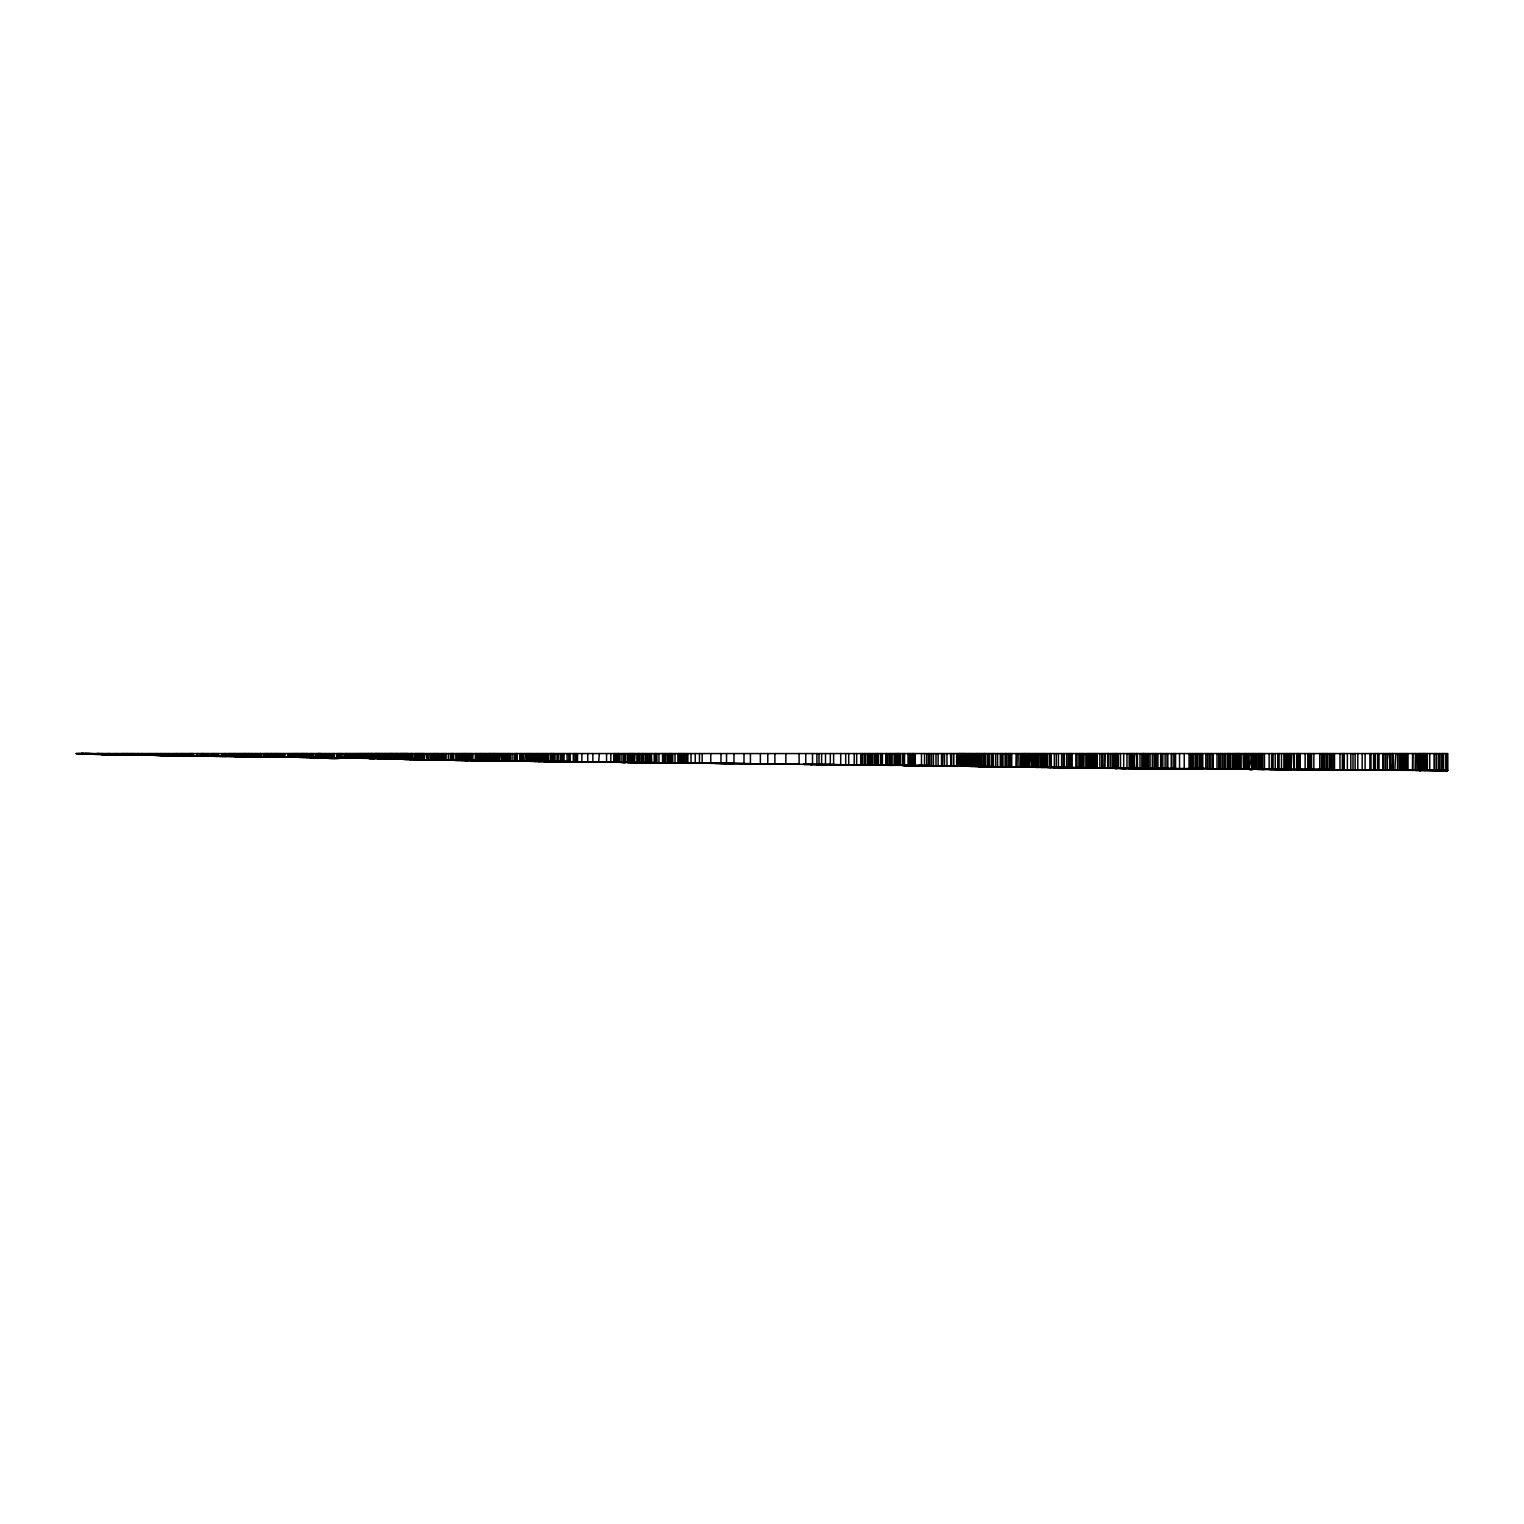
<?xml version="1.0" encoding="UTF-8"?>
<svg xmlns="http://www.w3.org/2000/svg" width="1524" height="1524" viewBox="0 0 1524 1524"><rect width="100%" height="100%" fill="white"/><g stroke="black" fill="none" stroke-linecap="round" stroke-linejoin="round"><path stroke-width="1.5" d="M405.727 753.561L405.727 759.371L471.507 760.457L471.507 753.561M403.308 753.561L403.308 759.219L400.66 759.104L420.262 759.733L415.785 759.6L415.785 753.561M953.3 753.561L953.3 765.962L924.363 765.639L964.444 766.172L964.444 753.561M1329.633 753.561L1329.633 769.753L1412.558 770.344L1421.035 770.268L1421.035 753.561M1319.746 753.561L1319.746 769.677L1255.624 769.239L1255.624 753.561M422.11 753.561L422.11 759.809L432.911 759.962L432.911 753.561M951.852 766.058L972.407 766.343L972.407 753.561M1206.513 768.572L1136.904 768.42L1143.572 768.496L1143.572 753.561M963.397 753.561L963.397 766.191L962.158 766.172L981.361 766.496L981.361 753.561M946.766 765.943L951.147 765.905L951.147 753.561M185.757 753.561L185.757 755.733L204.826 756.018M953.072 766.001L957.682 766.096L957.682 753.561M474.516 760.457L510.254 761.028L510.254 753.561M349.758 753.561L349.758 758.019L402.527 759.2L402.527 753.561M1096.442 768.153L1098.709 768.134L1092.727 768.058L1100.309 768.153L1092.327 768.077L1095.947 768.134M485.07 753.561L485.07 760.686L482.27 760.533L496.5 760.819L496.5 753.561M1392.441 753.561L1392.441 770.153L1447.8 770.42L1447.8 753.561L76.2 753.561L86.354 753.561M1093.718 768.058L1092.517 768.077L1160.659 768.668L1160.659 753.561M379.457 753.561L379.457 758.457L376.352 758.342L376.352 753.561M979.703 753.561C983.437 758.114 974.408 768.496 981.361 766.496L978.484 766.458L978.351 753.561L977.798 766.401L977.798 753.561M407.651 753.561C413.099 762.019 397.269 760.857 402.165 753.561M1415.434 753.561L1415.434 770.325L1423.34 770.382L1427.359 770.325L1427.359 753.561M76.848 753.694C84.277 753.732 77.21 753.751 77.819 753.675M180.746 753.561L180.746 755.637L214.751 756.266L115.595 754.685L115.595 753.561M358.007 753.561L358.007 758.133L359.759 758.152L359.759 753.561M951.147 765.905L950.481 753.561M86.982 753.561L115.233 754.532L115.233 753.561M358.007 758.133L376.942 758.247M1205.827 753.561L1205.827 768.934L1208.551 768.782M404.184 753.561L404.165 759.257L411.251 759.447L411.251 753.561M1200.264 768.801L1198.759 768.706L1203.998 768.439L1197.502 768.782L1200.264 768.801L1200.264 753.561M246.545 753.561L246.545 756.609L318.84 757.561L318.84 753.561M1207.446 753.561L1207.446 768.934L1290.237 769.506M1198.759 768.706L1203.998 768.439L1199.94 768.61L1202.207 768.344M993.362 753.561L993.362 766.648L980.504 766.496L1002.963 766.839L1002.963 753.561M1123.702 753.561L1123.702 768.172L1102.119 768.153L1147.515 768.61L1147.515 753.561M1408.024 753.561L1408.024 770.23L1416.729 770.306M255.232 753.561L255.232 756.723L253.175 756.742L251.441 756.647L251.384 753.561M980.465 753.561L980.465 766.458C975.893 768.82 981.856 758.228 979.494 753.561M494.843 753.561L494.843 760.819L499.339 760.876L499.339 753.561M483.222 760.647L486.289 760.514L486.289 753.561M1415.758 753.561L1415.434 770.325L1421.035 770.268L1417.606 770.268M311.448 753.561L311.125 757.542L307.315 757.409L307.315 753.561M356.768 753.561L356.768 758.076L358.273 758.095L358.273 753.561M960.768 753.561L960.768 766.153L959.225 766.153L956.653 766.134L956.653 753.561M1199.94 768.61L1202.874 768.363M1237.85 753.561L1237.85 769.01L1229.982 769.087L1241.87 769.068L1236.955 768.972L1236.955 753.561M489.166 753.561L489.166 760.705L491.909 760.743L491.909 753.561L492.081 760.705L484.937 760.647L495.852 760.8L495.852 753.561L495.109 760.8L493.433 760.781L493.433 753.561M355.987 753.561L355.987 758.095C358.292 758.704 351.358 757.409 354.825 753.561M953.148 765.981L951.052 765.981M984.599 766.534L981.513 766.515L988.257 766.61L988.257 753.561M991.895 753.561L991.895 766.648L992.143 753.561M1115.282 753.561L1115.282 767.982L1133.113 768.267L1131.78 768.267L1131.78 753.561M208.731 753.561L208.731 756.133L235.668 756.456L235.668 753.561M287.75 753.561L287.75 757.085L307.981 757.409L305.829 757.39L305.829 753.561M377.438 758.266L376.352 758.342L376.466 753.561M1255.624 769.239L1263.815 769.315L1252.861 769.182L1252.861 753.561M251.441 756.647L252.089 753.561M1297.476 753.561L1296.886 769.525L1308.887 769.582L1308.887 753.561M129.216 753.561L129.216 754.856L132.893 754.99L132.798 753.561M1134.008 753.561L1134.008 768.287C1137.437 771.811 1136.447 758.152 1136.352 753.561M359.054 753.561L359.054 758.152L364.731 758.247L365.036 753.561M1130.389 768.306L1128.027 768.401L1131.913 768.363L1120.616 768.382L1121.854 768.325M312.572 757.523L311.125 757.542L313.182 757.504L311.125 757.542L311.125 753.561M314.077 757.466L312.363 757.542L315.297 757.428L312.363 757.542L312.363 753.561M570.186 761.714L631.165 762.438L631.165 753.561M604.38 762.095L624.364 762.343L624.364 753.561M992.734 766.686L991.895 766.648M1009.688 753.561L1009.688 766.896L1031.138 767.182L1031.138 753.561M1123.931 768.42L1127.55 768.344L1120.616 768.382M1284.827 753.561L1284.827 769.506L1275.226 769.41L1275.226 753.561M488.575 753.561L488.575 760.686L485.337 760.647L490.29 760.724L490.29 753.561M261.214 753.561L261.214 756.856L290.303 757.161L284.969 757.104L284.969 753.561M313.658 753.561L313.582 757.523L323.679 757.695L323.679 753.561M818.75 764.534L845.249 764.781M1027.176 753.561L1027.176 767.029L1019.061 767.048L1015.917 767.01L1016.184 753.561M1247.47 769.163L1241.127 769.125L1241.127 753.561M1419.72 753.561L1419.72 770.344L1420.711 770.344C1417.434 772.096 1423.321 756.609 1420.711 753.561L1420.578 770.344L1419.32 770.344L1420.749 770.306L1415.434 770.325M80.963 753.561L85.382 753.923M276.93 753.561L276.93 757.104L282.054 757.066M313.582 757.523L317.925 757.561L313.658 757.523L315.697 757.409M896.474 753.561L896.474 765.219L928.535 765.696L928.535 753.561M375.895 753.561C380.314 760.895 363.798 760.209 368.446 753.561M1225.829 753.561L1225.829 769.106L1232.459 769.106L1232.459 753.561M1283.894 753.561L1283.894 769.391L1277.722 769.391L1277.722 753.561M312.363 757.542L314.554 757.447M899.56 753.561L899.56 765.258L892.111 765.315L880.472 765.181L880.472 753.561M1023.233 753.561L1023.233 767.01L1019.061 767.048L1017.022 767.029L1017.194 753.561M1026.243 767.086L1026.604 753.561M1070.191 753.561L1070.191 767.639L1057.065 767.467L1066.59 767.563L1066.59 753.561M250.698 756.628L252.089 756.609L250.698 756.628L250.698 753.561M1128.027 768.401L1129.665 768.325M1420.711 770.249L1419.111 770.325L1423.34 770.382L1423.34 753.561M376.98 753.561L377.571 758.342L360.807 758.171L360.807 753.561M606.99 762.152L617.334 762.248L617.334 753.561M892.111 753.561L892.111 765.315L889.216 765.296L894.131 765.258L894.131 753.561M1028.262 753.561L1028.262 767.124C1027.862 769.372 1031.291 757.409 1029.405 753.561M302.019 753.561L301.695 757.333L301.695 753.561M318.078 753.561L318.078 757.542L355.168 758.076L355.168 753.561M419.024 759.714L420.205 759.676M1128.351 768.363L1122.807 768.401L1124.179 768.344M1319.917 769.658L1324.166 769.563L1318.089 769.658L1349.369 769.906M1131.132 768.325L1130.008 768.382L1132.618 768.42L1128.693 768.401M1241.127 769.125L1243.489 769.029L1243.127 753.561M1300.334 753.561L1299.915 769.525L1299.915 753.561M193.415 753.561L193.415 755.847L209.931 756.152L197.777 755.923L197.777 753.561M229.533 753.561L229.533 756.361L226.943 756.399L213.627 756.228L213.627 753.561M229.133 753.561L229.133 756.361L241.344 756.552L241.135 753.561M248.812 753.561L248.812 756.628L251.384 756.59L249.688 756.647L249.688 753.561M1415.758 770.306L1423.34 770.382M406.718 753.561C404.717 756.742 409.48 760.667 405.727 759.371M1189.063 753.561L1189.063 768.858L1192.073 768.877L1199.121 768.763L1199.121 753.561M1207.446 768.934L1209.999 768.839M1307.783 753.561L1307.783 769.582L1326.261 769.563L1305.135 769.525L1305.135 753.561M315.563 753.561L315.563 757.542L319.107 757.58L319.64 753.561M356.864 758.038L354.825 758.095L357.13 758.057M785.851 753.561L785.851 764.115L742.836 763.619L750.418 763.753L750.418 753.561M1119.264 768.363L1121.359 768.306L1115.378 768.344M1191.692 768.801L1190.606 768.839L1190.606 753.561M279.235 753.561L279.235 757.085L283.007 757.066L276.93 757.104L280.854 757.085L280.854 753.561M1236.231 753.561L1236.231 769.048L1241.87 769.068M1401.185 753.561L1401.185 770.23L1407.319 770.172L1392.441 770.153L1400.232 770.192L1400.232 753.561M370.732 758.285L368.884 758.304L368.884 753.561M973.741 753.561L973.074 766.362L978.427 766.401L971.645 766.343L971.645 753.561M988.257 766.61L986.219 766.591L992.143 766.629M1126.712 768.325L1122.807 768.401L1125.169 768.325M1209.123 753.561L1209.123 768.972L1226.439 769.068L1224.286 769.068L1224.286 753.561M1244.746 753.561L1244.746 769.106L1245.622 753.561M1324.166 769.563L1321.003 769.677L1325.423 769.563L1314.317 769.62M254.184 756.704L253.175 756.742L253.175 753.561M271.596 753.561L271.596 756.914L271.92 753.561M271.596 756.914L278.054 756.99L275.882 757.009L275.882 753.561M304.362 753.561L304.362 757.333L304.762 753.561M374.599 753.561L374.599 758.342L375.895 758.304L373.57 758.323L374.447 753.561M387.934 753.561L387.934 758.628L390.544 758.781L390.544 753.561M1204.874 768.61L1201.56 768.706L1201.56 753.561M1418.425 753.561L1418.425 770.23L1419.492 770.344L1421.035 770.268L1419.111 770.325L1419.968 753.561M969.474 753.561L969.474 766.21L968.178 766.248L966.045 766.21L966.045 753.561M1133.742 768.325L1134.485 753.561M141.713 753.561L141.713 755.009L86.982 754.075L143.485 755.047M174.669 755.58L133.445 755.009L133.445 753.561M362.579 758.19L362.75 753.561M377.476 753.561C373.856 758.114 382.41 759.066 377.114 758.381L377.114 753.561M415.1 759.581L416.643 759.543L416.643 753.561M998.029 766.782L1002.963 766.839L992.867 766.705L1000.296 766.801L1000.296 753.561M1122.807 768.401L1126.236 768.306M1327.918 769.62L1322.603 769.696L1322.603 753.561M1404.633 753.561L1404.633 770.268L1408.405 770.172L1373.619 770.001L1373.619 753.561M509.092 753.561L509.092 760.99L528.142 761.257L528.142 753.561M915.886 765.581L898.969 765.219L898.969 753.561M963.682 766.191L962.939 753.561M1115.663 753.561L1115.663 768.077L1110.482 767.829L1116.882 768.077L1116.882 753.561M1235.221 768.953L1231.354 769.068L1237.717 768.991L1236.231 769.048M1322.222 769.639L1327.499 769.639M1324.413 753.561L1324.413 769.734L1329.995 769.696L1323.804 769.734L1328.604 769.639L1323.804 769.734L1323.804 753.561M1105.319 753.561L1104.938 768.001L1103.852 767.982L1104.1 753.561M1120.045 768.267L1094.918 768.077M1156.392 753.561L1156.392 768.687L1149.706 768.648L1188.339 768.82M1322.603 769.696L1326.89 769.601M1376.229 770.02L1373.619 770.001L1377.22 770.039M185.757 755.733L214.751 756.266M196.92 755.847L194.958 755.885L198.025 755.885L182.842 755.599L182.842 753.561M275.882 757.009L280.073 757.085L280.073 753.561M374.599 758.342L376.466 758.304L375.495 758.323L375.59 753.561M481.393 753.561L481.393 760.457L483.946 760.628L476.65 760.495M503.739 753.561L503.739 760.952L497.738 760.838L497.738 753.561M599.961 762.057L591.407 762L606.552 762.133L606.552 753.561M967.492 766.21L967.854 753.561M1097.09 753.561L1097.09 767.867L1105.319 768.001L1100.233 768.172L1101.452 768.153M1116.501 768.344L1119.549 768.287L1114.977 768.325L1117.168 768.344M1136.066 768.382L1141.381 768.553M1151.001 768.61L1179.538 768.82L1179.538 753.561M1258.595 753.561L1258.595 769.277L1276.541 769.315L1261.758 769.277L1261.758 753.561M124.816 754.685L82.944 753.561M181.185 753.561L181.185 755.637L201.911 755.961L201.987 753.561M246.545 756.609L249.536 756.59L248.202 756.59L248.202 753.561M247.764 753.561L247.764 756.59L248.583 753.561M387.553 753.561L386.848 758.552L386.239 753.561L386.334 758.571L388.83 758.609L388.83 753.561M466.744 753.561L466.744 760.419L453.79 760.266L456.686 760.247L456.686 753.561M944.632 765.886L948.747 765.886M1017.022 767.029L1024.814 766.991L1024.814 753.561M1089.374 753.561L1089.374 767.81L1083.945 767.753L1090.517 767.848L1090.517 753.561M1154.068 768.591L1173.118 768.744L1173.118 753.561M1369.905 753.561L1369.905 769.982L1374.172 769.982L1362.189 769.982L1362.189 753.561M1402.537 753.561L1402.537 770.268L1393.05 770.077L1393.05 753.561M1405.185 770.211L1401.528 770.23L1408.405 770.172L1400.518 770.23M276.93 757.104L279.768 757.085M302.019 757.314L291.16 757.18L295.637 757.199L295.637 753.561M301.562 757.295C295.961 757.009 305.276 758.704 300.857 753.561M390.392 753.561L390.963 758.876L391.154 753.561M581.863 753.561L581.863 761.829L572.148 761.733L592.855 761.962L592.855 753.561M642.404 753.561L642.404 762.591L698.125 763.162L686.848 763.067M964.444 766.172L963.282 766.21L964.159 753.561M977.094 753.561L977.094 766.382L975.474 766.382L976.046 753.561M1355.141 753.561L1355.141 769.868L1371.962 769.944L1365.104 769.925L1365.104 753.561M1404.633 770.211L1402.747 770.23M276.435 756.99L276.435 753.561L276.358 757.047L280.073 757.085M266.948 753.561L266.948 756.933L268.662 756.914L268.662 753.561M298.494 757.237L297.618 753.561M306.305 753.561L307.105 757.39L305.829 757.39M355.168 758.076L353.987 758.095L353.968 753.561M462.153 753.561L462.153 760.305L455.447 760.305L462.744 760.305L462.744 753.561M470.211 753.561L470.211 760.4L461.772 760.324L466.744 760.419L465.963 753.561M523.284 753.561L523.284 761.181L521.379 761.162L527.056 761.219L527.056 753.561M944.499 753.561L944.499 765.848L941.356 765.867L947.604 765.905M978.618 766.439L980.465 766.458M985.171 753.561L984.466 766.572L984.466 753.561M1121.264 768.401L1123.302 768.363M1154.087 753.561L1154.087 768.687L1132.351 768.458L1138.218 768.401L1135.647 768.382L1137.418 768.401L1137.418 753.561M1189.063 768.858L1197.35 768.801L1197.35 753.561M1299.534 769.487L1297.476 769.563M1404.633 770.268L1409.052 770.192L1405.319 770.268L1405.319 753.561M130.454 753.561L130.454 754.952L185.757 755.58M232.334 753.561L232.334 756.361L248.583 756.571L235.229 756.476L235.229 753.561M270.262 753.561L270.262 756.914L271.253 753.561M291.713 753.561L291.16 757.18L295.885 757.237L297.104 757.218L297.104 753.561M302.743 753.561L302.743 757.333L303.809 757.333L303.809 753.561M307.315 757.409L306.305 757.409M359.759 758.152L366.522 758.247L366.522 753.561M416.643 759.543L414.814 759.581L430.682 759.924L430.682 753.561M944.499 765.848L940.441 765.848L941.508 765.867L941.508 753.561M992.391 766.667L993.362 766.648M1021.175 767.048L1022.737 767.029L1022.737 753.561M1230.592 753.561L1230.592 769.087L1225.829 769.106L1232.459 769.106L1225.829 769.106L1227.087 769.087M1255.947 769.239L1244.746 769.106M1270.14 769.334L1274.35 769.277L1271.53 769.334L1271.645 753.561M1326.928 753.561L1326.928 769.791L1332.167 769.753L1326.109 769.753L1326.109 753.561M1324.413 769.734L1329.157 769.658L1323.194 769.715L1323.194 753.561M1411.719 770.268L1413.548 770.325M81.286 753.561L83.877 753.561M222.79 753.561L222.79 756.285L213.627 756.228L228.695 756.38L228.695 753.561M248.812 756.628L250.584 756.59M268.491 753.561L268.491 756.914L270.472 756.895L270.472 753.561M286.569 757.066L280.206 757.085L287.884 757.047L281.045 757.066L281.045 753.561M291.16 757.18L296.647 757.199L296.647 753.561M397.65 753.561L397.65 759.047L390.963 758.876L398.983 759.047L390.963 758.876L390.963 753.561M417.576 759.676L421.043 759.771L421.043 753.561M1224.286 769.068L1226.02 769.048L1209.123 768.972L1218.781 769.048L1218.781 753.561M1244.708 769.01L1243.127 769.029L1245.622 769.068M1424.769 753.561L1424.769 770.268L1441.056 770.42L1434.065 770.401L1434.065 753.561M85.401 754.037L90.087 753.999L85.382 753.561M84.411 753.885L86.354 753.942L85.154 753.561M266.948 756.933L270.472 756.895M378.809 753.561L378.809 758.438C402.488 758.742 358.464 758.171 386.848 758.552L383.134 758.457L387.553 758.552M417.195 759.676L419.957 759.657L418.338 759.695L418.338 753.561M470.211 760.4L468.459 760.419L468.916 753.561M483.946 753.561L484.27 760.686M598.646 762L599.389 753.561M848.716 753.561L848.716 764.819L832.39 764.629L889.425 765.296L889.425 753.561M1120.997 768.382L1122.616 768.363M1209.123 768.972L1223.829 768.972L1209.123 768.972L1219.943 768.915M1236.574 768.953L1236.574 753.561L1236.516 769.029L1237.85 769.01L1230.954 769.087L1234.192 769.048L1234.192 753.561M1259.319 753.561L1259.319 769.277L1266.444 769.315M1269.13 753.561L1269.13 769.353L1276.541 769.315M1288.028 769.429L1284.218 769.468L1285.913 769.487L1285.913 753.561M1318.089 769.658L1325.423 769.563M251.384 756.59L244.716 756.609L244.716 753.561M384.753 753.561L384.791 758.533L385.286 753.561M437.979 753.561L437.979 760.019L441.179 760L441.179 753.561M430.682 759.924L440.036 760L440.036 753.561M462.153 760.305L454.095 760.286L463.391 760.305L462.82 753.561M568.833 753.561L568.833 761.676L524.751 761.2L525.285 753.561M966.045 766.21L966.73 753.561M1108.615 768.001L1116.311 768.325M1229.982 769.087L1234.192 769.048M1268.749 769.334L1275.34 769.277L1262.767 769.315L1262.767 753.561M1345.216 769.849L1342.415 769.868L1342.415 753.561M1399.223 753.561L1399.223 770.192L1397.546 770.211L1397.584 753.561M1419.72 770.325L1425.169 770.344L1425.169 753.561M255.232 756.723L253.175 756.742L266.529 756.914L266.529 753.561M268.491 756.914L271.253 756.895M386.734 753.561L386.734 758.59L388.296 758.571L388.296 753.561M434.149 753.561L434.149 759.943L437.464 760.019L438.645 760.019L438.645 753.561M437.483 760.019L438.645 760.019L436.131 760L437.464 760.019L437.464 753.561M442.303 753.561L442.303 760.057L439.103 760L456.686 760.247L448.97 760.209L450.342 760.209L450.342 753.561M478.365 760.514L469.602 760.4L479.279 760.533L479.279 753.561M494.843 760.819L493.433 760.781M639.909 753.561L639.909 762.591L630.65 762.4L645.738 762.629L645.738 753.561M825.513 753.561L825.513 764.591L803.719 764.343L816.902 764.515L816.902 753.561M825.513 764.591L816.35 764.515L833.609 764.648L833.609 753.561M875.843 753.561L875.843 765.086L885.082 765.258L861.555 765.01M894.95 753.561L894.95 765.239L891.159 765.277L891.159 753.561M962.939 766.191L964.082 766.172L963.835 753.561M983.342 766.553L985.171 766.553L982.942 766.534L982.98 753.561M1024.814 766.991L1019.061 767.048L1018.813 753.561M1013.955 766.991L1016.184 766.991L1010.774 766.934L1016.184 766.991L1014.965 766.991M1068.419 767.62L1081.926 767.734L1081.926 753.561M1089.108 753.561L1089.108 767.81L1090.517 767.848M1092.899 768.096L1093.946 768.096L1090.098 767.848L1094.365 767.848L1094.365 753.561M1109.567 768.287L1110.539 768.287L1105.605 768.248L1109.377 768.287M1196.073 753.561L1196.073 768.801L1199.121 768.763M1269.13 769.353L1276.445 769.296L1261.758 769.277L1264.863 769.334M1396.594 770.211L1399.223 770.192M86.982 754.075L100.26 753.561M198.025 755.885L123.768 754.818L123.768 753.561M292.494 753.561L292.494 757.199L296.647 757.199M299.104 753.561L299.104 757.295L301.219 757.276L301.219 753.561M302.743 757.333L304.762 757.333L303.6 757.333L303.6 753.561M421.31 759.771L423.215 759.79L423.215 753.561L423.101 759.847L421.31 759.771L421.31 753.561M455.924 753.561L455.924 760.247L449.485 760.228M997.61 753.561L997.61 766.782L996.486 766.782L1001.782 766.82L1001.782 753.561M1058.989 767.524L1063.295 767.505L1063.295 753.561M1118.197 768.325L1114.977 768.325L1119.073 768.306M1131.78 768.267L1133.113 768.267M1137.075 768.267L1141.876 768.439L1141.876 753.561M1300.334 769.506L1296.886 769.525L1298.829 769.487L1298.829 753.561M1445.362 770.439L1447.8 770.42L1438.789 770.401L1438.789 753.561M231.724 756.342L229.133 756.361L231.724 756.342L231.724 753.561M268.662 756.914L264.185 756.895L264.185 753.561M397.135 753.561L397.669 759.028M454.704 760.286L458.838 760.266L458.838 753.561M495.719 760.8L494.481 760.8L494.481 753.561M517.207 761.105L513.188 761.048L517.207 761.105L517.207 753.561M555.022 753.561L555.022 761.543L549.326 761.486L564.013 761.6L564.013 753.561M592.855 761.962L557.003 761.543L557.003 753.561M869.994 753.561L869.994 765.067L873.938 765.086M888.53 765.296L880.472 765.181M963.835 766.172L962.768 766.191L962.768 753.561M969.474 766.21L968.197 766.229L972.407 766.343L970.769 766.305L971.226 753.561M1010.145 753.561L1010.145 766.896L1002.392 766.82L1006.45 766.858L1006.45 753.561M1024.452 753.561L1024.452 767.01L1026.604 767.01M1035.558 753.561C1031.996 772.306 1033.634 766.229 1045.502 767.372L1045.502 753.561M1133.113 753.561L1134.008 768.287M1225.829 769.106L1227.62 769.087M1238.46 753.561L1238.46 768.991L1240.803 769.068M1377.563 753.561L1377.563 769.944C1393.374 769.087 1391.736 776.04 1388.936 753.561M1443.857 770.439L1447.8 770.42L1441.78 770.401L1441.78 753.561M1393.412 770.153L1390.212 770.134L1390.212 753.561M88.64 754.018L85.154 754.018L88.64 753.561M270.262 756.914L271.92 756.895M375.114 753.561L375.114 758.266C360.845 757.066 375.59 761.829 371.418 753.561M362.845 753.561L362.845 758.171L367.913 758.228L367.913 753.561M408.032 753.561L408.032 759.352L411.251 759.447L411.023 753.561M456.686 760.247L441.827 760.076M495.109 760.8L489.166 760.705L495.109 760.8L495.109 753.561M516.712 753.561L516.712 761.067L497.738 760.838L499.339 760.876M699.459 753.561L699.459 763.181L743.998 763.581L743.998 753.561M812.521 753.561L812.521 764.438L810.444 764.457L819.017 764.496L819.017 753.561M816.35 764.515L819.017 764.496M988.619 766.629L989.705 766.591L989.705 753.561M1067.067 767.601L1069.829 767.601L1069.829 753.561L1070 767.639L1061.904 767.505L1070.191 767.639M1083.374 753.561L1083.24 767.734L1087.965 767.772L1087.965 753.561M1106.824 768.001L1113.396 767.982L1113.396 753.561M1130.618 768.267L1132.427 768.248L1132.427 753.561M1111.053 768.287L1113.358 768.306M1196.073 768.801L1197.35 768.801L1167.841 768.744L1167.841 753.561M1210.17 753.561L1210.17 769.01L1217.028 769.029L1217.028 753.561M1249.089 753.561L1249.089 769.201L1259.586 769.334M1261.51 769.296L1258.595 769.277L1262.196 769.277M1329.633 769.753L1332.167 769.753M1350.816 753.561L1350.816 769.906L1363.561 769.982M1369.905 769.982L1373.124 769.963L1370.99 769.982L1370.99 753.561M1412.558 753.561L1412.558 770.344L1413.72 770.325M1441.78 770.401L1445.819 770.401L1445.819 753.561M91.878 753.561L90.049 754.189L92.412 753.561M258.489 753.561L258.489 756.799L253.175 756.742L261.48 756.856L259.232 756.837L259.232 753.561M284.626 757.066L279.559 757.047M338.157 753.561L338.157 757.904L322.878 757.657L322.783 753.561M380.105 753.561L380.105 758.457L386.239 758.552L384.753 758.514M386.334 758.571L388.296 758.571M375.59 758.285L368.884 758.304L369.799 753.561M438.645 760.019L436.74 760.019L436.74 753.561M455.924 760.247L452.399 760.247L452.399 753.561M456.895 760.324L458.953 760.324M485.337 760.647L490.29 760.724L484.937 760.647M652.653 762.686L671.055 762.933L671.055 753.561M678.256 753.561L678.256 762.952L637.68 762.514L637.68 753.561M720.833 763.41L760.362 763.829L760.362 753.561M830.313 753.561L830.313 764.591L826.751 764.61L833.609 764.648L831.094 764.61M864.07 753.561L864.07 765.029L863.003 765.029L864.87 765.048L864.87 753.561M978.484 766.458L979.456 766.439M993.134 766.705L995.705 766.705L995.705 753.561M1038.644 767.239L1028.852 767.163L1028.852 753.561M1094.156 753.561L1094.156 767.848L1097.261 767.867L1097.261 753.561M1174.737 753.561L1174.737 768.744L1161.059 768.687L1161.059 753.561M1143.857 753.561L1143.857 768.591L1141.99 768.572L1154.087 768.687L1149.229 768.629M1220.324 753.561L1220.324 769.01L1210.17 769.01L1225.486 769.01M1210.17 769.01L1223.829 768.972M1285.913 769.487L1279.074 769.315L1279.074 753.561M1296.886 753.561L1297.057 769.563L1284.218 769.468L1288.523 769.449L1286.866 769.487L1286.866 753.561M1375.829 770.02L1373.619 770.001L1374.934 770.001M1344.397 769.83L1339.996 769.849L1339.996 753.561M1343.844 753.561L1343.844 769.868L1346.511 769.868L1334.51 769.791L1334.51 753.561M81.496 753.561L83.229 753.561M204.045 753.561L204.045 756.094L220.618 756.323M247.764 756.59L249.536 756.59M303.809 757.333L301.695 757.333L302.895 757.314L302.895 753.561M308.115 753.561L308.115 757.409L311.448 757.504M375.114 758.266L368.884 758.304L370.237 758.266L370.237 753.561M419.633 753.561L419.633 759.657L417.005 759.657L417.062 753.561M417.481 753.561L417.481 759.6L415.785 759.6L419.633 759.657M526.561 753.561L526.561 761.238L568.833 761.676M536.467 753.561L536.467 761.333L526.561 761.238L531.343 761.276L531.343 753.561M601.447 762.076L611.429 762.152M672.751 753.561L672.751 762.895L669.074 762.895L665.055 762.819L665.055 753.561M836.6 764.743L840.696 764.743L840.696 753.561M856.259 764.972L864.07 765.029M860.165 765.01L862.241 765.01L862.241 753.561M935.279 765.81L941.508 765.867L939.927 765.848M981.513 766.515L984.123 766.515M1056.322 753.561L1056.322 767.467L1040.606 767.315M1079.983 767.734L1083.374 767.734L1076.782 767.715M1083.24 767.734L1086.707 767.753L1086.707 753.561M1094.365 767.848L1092.156 767.848L1092.422 753.561M1059.675 767.524L1064.228 767.524L1064.228 753.561M1099.871 753.561L1099.871 767.944L1108.443 768.001L1104.938 768.001L1108.443 768.001L1108.443 753.561M1150.068 753.561L1150.068 768.668L1139.685 768.401M1398.384 770.192L1400.232 770.192M208.731 756.133L222.79 756.285L214.541 756.228L214.541 753.561M274.187 753.561L274.187 756.99L278.587 757.085L278.587 753.561M282.226 753.561L282.226 757.066L289.503 757.142M315.563 757.542L318.84 757.561M508.711 753.561L508.711 761.009L505.301 760.933L523.284 761.181L513.188 761.048M551.764 753.561L551.764 761.524L546.583 761.428L555.022 761.543L538.029 761.314L538.029 753.561M841.839 764.819L845.687 764.819L845.687 753.561M877.595 753.561L877.595 765.124L871.976 765.067L871.976 753.561M1033.977 753.561L1033.977 767.201L1028.852 767.163L1035.558 767.239M1050.169 767.41L1056.322 767.467M1079.697 753.561L1079.697 767.734L1067.676 767.62L1083.374 767.734L1082.554 753.561M1083.945 767.753L1086.707 767.753M1103.852 767.982L1105.319 768.001M1146.105 753.561L1146.105 768.572L1143.095 768.553L1144.562 768.572L1144.562 753.561M1114.977 768.325L1116.711 768.325M1142.733 768.572L1144.562 768.572L1141.343 768.515M1249.089 769.201L1250.804 769.201M1343.844 769.868L1347.083 769.887L1344.187 769.849L1344.187 753.561M1373.619 770.001L1375.486 770.001M1278.465 769.41L1273.054 769.391L1273.054 753.561M1440.047 753.561L1440.047 770.401L1447.8 770.42L1424.083 770.306L1424.083 753.561M1426.312 770.249L1439.266 770.42L1424.083 770.306L1435.97 770.401L1426.312 770.249L1426.312 753.561M1389.736 753.561L1389.736 770.134L1391.107 770.134L1385.907 770.096M1395.755 753.561L1394.803 770.192L1392.25 770.172L1392.25 753.561M1411.167 770.249L1406.728 770.249L1406.728 753.561M1434.065 770.401L1439.266 770.42M126.606 753.561L126.835 754.856L181.089 755.599M288.969 757.104L283.483 757.085L283.483 753.561M340.271 753.561L340.271 757.923L347.529 758.019L347.529 753.561M369.113 758.247L368.656 753.561M380.105 758.457L383.286 758.514L378.809 758.438L383.286 758.514L383.134 753.561M461.772 760.324L466.744 760.419L465.087 760.4L465.087 753.561M598.246 762L599.389 762L593.96 761.924L595.884 761.943M638.404 753.561L638.404 762.533L617.068 762.152L617.068 753.561M825.398 764.61L830.313 764.591M859.06 764.991L862.241 765.01L850.64 764.857L856.659 764.953L856.659 753.561M1054.341 753.561L1054.341 767.429L1052.608 767.429L1066.59 767.563M1090.974 767.848L1092.422 767.867M1094.156 767.848L1101.966 767.963L1101.966 753.561M1105.7 767.982L1108.443 768.001M1132.427 768.248L1128.351 768.229L1130.389 768.248L1130.389 753.561M1061.161 767.505L1081.926 767.734L1077.83 767.715L1080.935 767.734L1080.935 753.561M1143.248 768.534L1146.105 768.572M1232.459 769.106L1227.868 769.087L1227.868 753.561M1258.595 769.277L1263.301 769.296L1260.71 769.315L1260.71 753.561M1308.887 769.582L1307.783 769.582L1319.746 769.677M1384.649 770.096L1389.697 770.096M1390.479 770.134L1382.763 770.02L1382.763 753.561M1346.511 769.868L1342.701 769.868L1342.701 753.561M1423.797 753.561L1423.797 770.306L1429.76 770.325L1429.76 753.561M132.798 754.856L121.329 754.818L121.329 753.561M172.898 753.561L172.898 755.504L174.079 755.504L174.079 753.561M350.749 758.057L353.968 758.076L350.749 758.057L350.749 753.561M359.054 758.152L365.855 758.247L365.855 753.561M377.476 758.4L379.019 758.4M417.481 759.6L413.823 759.543M507.854 753.561L507.854 760.99L501.644 760.895L508.711 761.009M533.61 753.561L533.61 761.314L536.467 761.333L536.238 753.561M554.85 761.486L567.119 761.619L567.119 753.561M593.388 761.962L599.389 762M634.155 753.561L634.155 762.476L627.564 762.381L627.583 753.561M680.104 753.561L680.104 762.991L733.958 763.391L733.958 753.561M707.803 763.276L743.998 763.581M760.362 763.829L758.723 763.772L799.09 764.286L799.09 753.561M937.908 765.829L936.765 765.829L938.136 765.81L938.136 753.561M931.545 753.561L931.545 765.753L930.04 765.715L938.136 765.81L934.155 765.791M977.094 766.401L976.56 753.561M982.637 766.515L985.171 766.553M1015.917 767.01L1017.194 767.01M1033.977 767.201L1031.329 767.182L1035.044 767.201L1035.044 753.561M1098.537 768.153L1100.309 768.153M1112.196 768.287L1115.854 768.306M1134.408 768.42L1152.334 768.687L1152.334 753.561M1149.706 768.648L1157.935 768.687L1157.935 753.561M1279.379 769.429L1275.226 769.41L1280.027 769.468M1395.755 770.096L1392.25 770.172L1394.289 770.172M1140.009 753.561L1140.009 768.458L1138.599 768.325L1141.876 768.439L1137.99 768.458L1148.467 768.61L1148.41 753.561M1171.975 768.801L1164.584 768.687L1175.556 768.725L1175.556 753.561M1309.916 769.601L1309.916 753.561L1309.878 769.582L1313.859 769.601L1313.859 753.561M1333.233 769.753L1330.985 769.734L1330.985 753.561M1367.104 770.001L1362.189 769.982L1368.609 769.982L1365.104 769.925M1424.083 770.306L1427.359 770.325M101.098 753.561L131.388 754.837L131.388 753.561M217.418 753.561L217.418 756.228L215.932 756.247L215.932 753.561M257.708 756.761L253.175 756.742L260.166 756.837L260.318 753.561L260.166 756.837M356.768 758.076L358.273 758.095L357.13 758.095L357.13 753.561M455.447 760.305L462.744 760.305L459.867 760.343L459.829 753.561M523.018 761.181L525.285 761.2L517.493 761.124L519.722 761.124L519.722 753.561M608.705 762.152L610.8 762.171L605.428 762.133M868.356 753.561L868.356 765.086L865.365 765.048L865.365 753.561M909.504 753.561L909.504 765.524L921.487 765.696L921.487 753.561M996.696 766.782L1000.296 766.801M1066.4 767.582L1072.153 767.658L1072.153 753.561M1048.588 767.391L1054.341 767.429M1164.584 768.687L1174.737 768.744M1211.961 753.561L1211.961 768.991L1218.781 769.048M1307.783 769.582L1311.783 769.62M1332.205 753.561L1332.205 769.753L1341.711 769.849L1334.51 769.791M82.315 753.885L81.324 753.866L83.877 753.885M130.912 753.561L130.912 754.932L132.893 754.99L130.664 754.952M213.131 753.561L213.131 756.266L226.276 756.38L225.381 753.561M235.668 756.456L234.258 756.456L234.258 753.561M274.187 756.99L275.33 756.99L275.33 753.561M213.131 756.266L222.104 756.266L222.104 753.561M341.319 753.561L341.319 757.942L352.577 758.057L352.577 753.561M320.688 753.561C315.582 759.581 350.558 761.333 343.11 753.561M345.091 753.561L345.091 758L351.396 758.057L347.605 758L347.605 753.561M339.376 753.561L339.376 757.923L341.909 757.942L341.909 753.561M346.062 753.561L346.062 758L348.844 758.019L348.844 753.561L348.748 758.019M444.703 753.561L444.703 760.152L448.323 760.19L444.094 760.114L448.323 760.19L448.323 753.561M437.979 760.019L443.922 760.152L443.922 753.561M500.653 753.561L501.606 760.914L499.662 760.876L501.606 760.914L501.606 753.561M642.404 762.591L651.51 762.686L651.51 753.561M682.428 753.561L682.428 763.01L683.59 763.029L683.59 753.561M682.428 763.01L684.695 763.029M685 753.561L685 763.048L695.249 763.124L695.249 753.561M1005.745 753.561L1005.745 766.858L1007.802 766.877M1060.285 767.505L1068.21 767.582L1068.21 753.561M1102.976 768.191L1101.357 768.153L1108.786 768.267L1101.071 768.153L1107.738 768.248M1301.763 769.525L1299.915 769.525L1304.392 769.582M1125.722 768.21L1129.17 768.229L1129.17 753.561M1151.649 768.61L1166.984 768.744L1166.984 753.561M1183.062 768.801L1180.433 768.782L1197.35 768.801L1174.814 768.744L1179.538 768.82M1333.767 753.561L1333.767 769.811L1339.71 769.849M88.316 753.561L90.945 753.561M95.383 754.342L137.731 754.971L137.731 753.561M172.898 755.504L189.605 755.656M214.541 756.228L226.143 756.323M204.045 756.094L205.168 756.094L205.168 753.561M212.617 753.561L212.617 756.247L218.561 756.304M259.232 756.837L260.775 756.837L260.775 753.561M304.362 757.333L305.829 757.352M373.704 758.285L371.285 758.266L371.285 753.561M222.79 756.285L216.294 756.209L216.294 753.561M320.688 757.619L331.108 757.828L331.108 753.561M332.423 753.561L332.423 757.847L341.909 757.942L340.766 757.923L340.766 753.561M346.062 758L350.501 758.038L350.501 753.561M364.903 753.561L364.731 758.247L363.931 753.561M386.734 758.59L388.83 758.609M397.135 759.028L398.983 759.047M526.561 761.238L530.79 761.276L530.79 753.561M533.61 761.314L536.467 761.333L535.095 761.314L535.095 753.561M547.04 753.561L547.04 761.428L543.497 761.39L543.458 753.561M567.119 761.619L563.213 761.6L573.31 761.771L573.31 753.561M665.055 762.819L666.617 762.838M669.703 753.561L669.703 762.914L667.398 762.876L667.398 753.561M672.751 762.895L669.988 762.895L669.988 753.561M797.204 764.267L805.758 764.343L805.758 753.561M839.4 764.743L840.696 764.743M848.716 764.819L842.753 764.762L845.687 764.819M867.289 753.561L867.289 765.048L877.595 765.124M897.217 753.561L897.217 765.239L899.56 765.258L898.322 765.219L898.322 753.561M1334.7 769.791L1332.205 769.753L1337.539 769.83L1332.205 769.753L1335.253 769.791M1226.02 769.048L1220.838 768.991L1220.838 753.561M1004.049 766.839L1005.745 766.858M1090.098 767.848L1095.908 767.848L1095.908 753.561M1099.871 767.944L1110.31 768.02L1110.31 753.561M1133.304 768.287L1140.009 768.458M1333.767 769.811L1339.044 769.849M1028.852 767.163L1031.138 767.182M1051.427 767.429L1036.453 767.239L1036.453 753.561L1036.625 767.239L1043.026 767.353L1043.026 753.561M1101.357 768.153L1108.977 768.267L1105.605 768.248M118.186 754.609L93.764 754.342L110.223 753.561M191.929 753.561L191.891 755.847L201.911 755.961M245.021 753.561L245.021 756.628L235.229 756.476L244.278 756.609L244.278 753.561M191.891 755.847L207.988 756.133M345.091 758L346.291 758L346.291 753.561M1438.008 770.42L1424.769 770.268L1439.018 770.439M329.775 757.771L335.128 757.847M339.376 757.904L341.909 757.942M347.605 758L350.501 758.038M1354.874 769.944L1350.816 769.906L1366.056 770.02L1357.789 769.868L1357.789 753.561M1440.047 770.401L1442.771 770.439L1442.771 753.561M1347.807 769.887L1344.187 769.849L1348.778 769.906L1347.368 769.925L1347.368 753.561M402.869 753.561L402.869 759.219L406.718 759.333M480.27 753.561L480.27 760.514L475.698 760.495L477.202 760.514L477.202 753.561M1282.427 769.468L1284.827 769.506M1302.734 769.544L1299.915 769.525L1307.573 769.582L1305.135 769.525M470.668 753.561L470.668 760.438L476.345 760.514L476.345 753.561M620.097 762.286L625.64 762.343L625.64 753.561M726.529 753.561L726.529 763.333L678.39 762.972L678.39 753.561M869.994 765.067L872.947 765.105L872.947 753.561M966.73 766.191L961.377 766.153L961.206 753.561M1005.116 753.561L1005.116 766.858L1000.125 766.801M1041.197 767.334L1043.026 767.353M1061.904 767.505L1069.829 767.601M1162.812 753.561L1162.812 768.668L1166.984 768.744M484.06 760.686L485.07 760.686M540.201 753.561L540.201 761.371L536.238 761.333L538.848 761.352L538.848 753.561M644.214 762.61L651.51 762.686L651.129 753.561M1053.617 767.429L1064.228 767.524L1058.247 767.486L1061.637 767.505L1061.637 753.561M1097.261 767.867L1095.032 767.848L1095.032 753.561M1162.812 768.668L1170.775 768.82M1248.823 769.22L1246.784 769.201L1246.784 753.561M212.617 756.247L217.322 756.304L206.178 756.114L206.178 753.561M1143.057 753.561L1143.057 768.477L1140.047 768.477L1152.334 768.687M879.253 765.143L882.987 765.2L880.148 765.162M928.535 765.696L898.969 765.219L908.647 765.505L908.647 753.561M1005.116 766.858L1000.982 766.801L1002.963 766.839M1055.275 767.448L1058.437 767.486L1058.437 753.561M402.869 759.219L405.06 759.276L405.06 753.561M673.017 762.876L678.256 762.952M784.212 764.076L799.09 764.286M803.719 764.343L812.521 764.438M448.97 760.209L451.428 760.247L451.428 753.561L451.371 760.266L450.247 760.247L452.876 760.266L452.876 753.561M531.343 761.276L529.876 761.238L536.467 761.333M547.04 761.428L538.029 761.314L540.201 761.371M568.509 761.676L570.167 761.695L570.167 753.561M631.927 753.561L631.927 762.438L627.564 762.381L630.403 762.419L630.403 753.561M465.963 760.419L468.116 760.457L468.116 753.561M1356.722 769.982L1352.988 769.925L1352.988 753.561M1361.942 769.963L1355.141 769.868L1360.703 769.982M1211.961 768.991L1213.256 769.01L1213.256 753.561M1263.796 769.334L1261.091 769.296L1261.091 753.561M1011.726 753.561L1011.726 766.934L1006.354 766.858L1008.164 766.877L1008.164 753.561M1113.396 767.982L1109.624 767.925L1112.101 767.963L1112.101 753.561M875.843 765.086L878.167 765.124L878.167 753.561M895.998 753.561L895.998 765.258L892.111 765.315M936.003 765.81L931.831 765.734L936.003 765.81L936.003 753.561M997.61 766.782L993.877 766.724M1147.515 768.61L1143.953 768.515L1147.953 768.591M324.898 757.638L338.652 757.923L338.652 753.561M197.777 755.923L211.398 756.19M243.269 753.561L243.269 756.59L235.229 756.476L237.096 756.476L237.096 753.561M321.05 753.561L321.05 757.638L331.108 757.828L319.297 757.561L319.297 753.561M326.346 757.695L334.099 757.828M386.848 758.552L383.896 758.514L384.01 753.561M651.129 762.686L654.215 762.724L654.215 753.561M655.339 753.561L655.339 762.705L671.055 762.933M678.39 762.972L681.685 763.01L681.685 753.561M203.111 753.561L203.111 756.075L217.322 756.304M289.808 753.561L289.808 757.161L291.713 757.199M326.669 753.561L326.669 757.771L332.937 757.809M602.228 762.076L606.552 762.133M631.431 762.419L634.155 762.476M648.1 762.648L651.51 762.686L649.719 762.667L649.719 753.561M201.339 753.561L201.339 756.037L211.988 756.209L189.147 755.79L189.147 753.561M468.116 760.457L466.439 760.419L468.916 760.438L467.239 760.438L467.239 753.561M582.663 761.867L586.283 761.924M1332.205 769.753L1336.51 769.83M1240.193 769.068L1236.955 768.972L1239.126 769.01M1255.09 769.22L1252.861 769.182L1258.881 769.315L1256.995 769.277L1257.052 753.561M1089.108 767.81L1091.775 767.867L1091.775 753.561M1124.407 768.172L1126.979 768.21L1126.979 753.561M929.792 753.561L929.792 765.734L918.21 765.581L921.487 765.696M872.795 765.086L874.757 765.105L874.757 753.561M908.152 753.561L908.152 765.486L903.694 765.429L903.694 753.561M850.64 764.857L856.659 764.953L854.202 764.896L854.202 753.561M758.723 763.772L767.791 763.924L767.791 753.561M613.886 753.561L613.886 762.152L615.582 762.191L615.582 753.561M621.792 762.324L625.64 762.343L617.068 762.152L624.364 762.343L623.049 762.343L623.049 753.561M147.066 753.561L147.066 755.18L142.856 755.085L142.856 753.561M214.16 756.247L192.824 755.847L207.74 756.094L207.759 753.561M241.135 756.552L240.773 753.561M245.021 756.628L244.03 753.561M501.644 760.895L507.854 760.99M552.583 761.524L552.583 753.561L552.698 761.486L543.497 761.39L558.203 761.581L558.203 753.561M191.167 753.561L191.167 755.79L182.27 755.637L182.27 753.561M476.345 760.514L471.583 760.438L477.202 760.514M500.805 760.838L503.739 760.952M1156.144 768.553L1159.688 768.668M1104.1 767.982L1097.09 767.867L1101.966 767.963M1142.543 768.515L1148.467 768.61L1132.351 768.458L1141.724 768.496M1009.688 766.896L1011.726 766.934M894.95 765.239L892.931 765.2L897.827 765.277L897.827 753.561M677.075 762.933L680.333 762.991L680.333 753.561M558.203 761.581L553.669 761.505L553.669 753.561M394.735 758.99L391.897 758.914L391.992 753.561M470.668 760.438L472.878 760.476L472.878 753.561M160.268 753.561L160.268 755.256L168.497 755.409L168.497 753.561M338.157 757.904L323.679 757.695M505.301 760.933L510.254 761.028M191.395 753.561L191.395 755.752L187.166 755.752L187.166 753.561M206.178 756.114L215.36 756.285M1122.616 768.134L1126.979 768.21L1123.588 768.153M1029.405 767.144L1028.262 767.124M1043.883 767.334L1045.502 767.372L1044.969 753.561M635.051 753.561L634.536 762.438L641.718 762.61L641.718 753.561M584.092 761.886L588.397 761.962L587.216 761.943M462.82 760.343L466.744 760.419M189.147 755.79L191.395 755.828M160.268 755.256L169.355 755.428L169.355 753.561M168.497 755.409L162.439 755.294L162.439 753.561M244.278 756.609L242.468 756.571L242.468 753.561M1385.678 753.561L1385.678 770.096L1383.659 770.096M1236.955 768.972L1239.831 769.048L1238.46 768.991M1294.371 753.561L1294.371 769.506L1297.057 769.563M1093.87 768.058L1097.166 768.115M867.289 765.048L868.356 765.086M726.529 763.333L720.966 763.219L720.966 753.561M565.633 761.6L573.31 761.771M401.06 753.561L401.06 759.143L403.308 759.219M431.749 753.561L431.749 759.904L434.55 759.962L434.55 753.561M169.716 755.447L164.097 755.294L164.097 753.561M201.339 756.037L202.597 756.075L202.597 753.561M152.838 753.561L152.838 755.161L157.715 755.275L157.715 753.561M1294.371 769.506L1290.657 769.429L1290.657 753.561M1145.267 768.553L1150.068 768.668M1116.387 753.561L1116.387 768.039L1120.502 768.134L1120.502 753.561M908.152 765.486L903.694 765.429L913.333 765.581L913.333 753.561M639.394 753.561L639.394 762.533L643.071 762.629L643.071 753.561M397.65 759.047L391.897 758.914L394.278 759.009L394.278 753.561M310.648 757.485L309.029 757.409M191.205 755.79L182.842 755.599L184.861 755.733L184.861 753.561M199.549 755.923L190.31 755.809L190.31 753.561M152.838 755.161L156.839 755.256L156.839 753.561M1412.615 770.306L1412.881 753.561M1375.181 753.561L1375.181 769.963L1378.325 770.02L1378.325 753.561M931.545 765.753L928.688 765.677L929.792 765.734M902.246 765.353L909.98 765.543L909.98 753.561M766.362 763.886L767.791 763.924M359.664 758.133L361.836 758.19L361.836 753.561M443.922 760.152L443.217 753.561M655.339 762.705L656.977 762.743L656.825 753.561M643.071 762.629L640.918 762.572L643.814 762.629L643.814 753.561M421.043 759.771L419.729 759.695L422.739 759.771L422.548 753.561M289.808 757.161L288.569 757.104L288.569 753.561M187.071 755.599L188.595 755.637L101.098 754.418L131.388 754.837L117.253 754.723L117.253 753.561M1423.797 770.306L1425.169 770.344L1422.978 770.268L1422.978 753.561M909.98 765.543L900.417 765.258L900.417 753.561M773.678 763.962L774.878 764L774.878 753.561M634.536 762.438L636.956 762.514L636.956 753.561M469.602 760.4L471.507 760.457M419.729 759.695L422.072 759.752M88.316 754.075L91.878 754.189M1140.352 768.496L1134.885 768.42L1165.117 768.706L1165.117 753.561M1137.114 768.439L1136.637 753.561M630.65 762.4L631.927 762.438M636.194 762.476L639.909 762.591L637.68 762.514M635.051 762.476L633.489 762.438L633.489 753.561M639.394 762.533L641.718 762.61M556.069 761.486L561.213 761.6L561.213 753.561M960.139 753.561L960.139 766.115L961.53 766.153L961.53 753.561M895.998 765.258L893.693 765.181L897.217 765.239M1375.181 769.963L1377.886 770.039L1374.362 770.001L1374.362 753.561M942.575 765.848L942.88 753.561M414.623 753.561L414.623 759.562L413.29 759.524L415.442 759.562L415.442 753.561M1115.282 767.982L1118.349 768.096L1118.349 753.561M383.134 758.457L384.372 758.495L384.372 753.561M156.839 755.256L154 755.161L154 753.561M1401.185 770.23L1402.537 770.268M1378.325 770.02L1381.239 770.077M654.215 762.724L655.682 762.724L655.682 753.561M573.996 761.695L576.529 761.79L576.548 753.561M435.293 753.561L435.845 760L435.845 753.561M402.165 759.162C407.918 760.381 401.65 757.885 403.86 753.561M414.623 759.562L412.642 759.504L412.794 753.561M1110.482 767.829L1116.882 768.077M516.712 761.067L516.274 753.561M288.569 757.104L290.303 757.161M252.355 756.647L253.632 756.704M1120.311 768.039L1123.702 768.172L1121.359 768.058M431.749 759.904L432.911 759.962M419.348 759.733L420.395 759.733L420.262 753.561M435.369 759.981L433.311 759.943L433.311 753.561M424.167 759.809L425.005 753.561M390.544 758.781L387.934 758.628M391.516 753.561L390.963 758.876L393.516 758.99L393.516 753.561M318.078 757.542L319.107 757.58L319.107 753.561M613.391 762.191L615.582 762.191M409.137 759.371L409.137 753.561L409.08 759.428L411.251 759.447M617.334 762.248L614.782 762.114L628.974 762.419L628.974 753.561M460.629 760.324L460.972 753.561M428.32 759.828L429.997 759.904L429.997 753.561M1291.114 753.561L1291.114 769.544L1287.818 769.487L1287.818 753.561M496.5 760.819L498.253 760.857L498.253 753.561M1116.997 768.02L1118.349 768.096M404.165 759.257L404.832 753.561M615.887 762.114L619.049 762.305L619.049 753.561M480.803 753.561L480.803 760.514L478.936 760.4L480.27 760.514M390.963 758.876L392.468 758.971L392.468 753.561M401.555 753.561L401.555 759.181L395.668 759.028L395.668 753.561M362.845 758.171L363.169 753.561M1279.074 769.315L1281.132 769.449M319.297 757.561L318.535 753.561M1293.152 753.561L1293.933 769.544L1293.933 753.561M401.288 753.561L401.383 759.143L398.202 759.047L398.202 753.561M1377.563 769.944L1378.896 770.039L1378.896 753.561M1118.749 768.001L1120.502 768.134M400.793 753.561L401.383 759.143L399.231 759.085L399.231 753.561M309.467 757.428L310.42 753.561M1291.8 769.525L1291.114 769.544M412.794 759.543L412.052 753.561M404.26 759.2L404.546 753.561M407.022 759.314L407.099 753.561M401.555 759.181L399.669 759.104L399.669 753.561M411.023 759.39L412.223 759.504L411.671 753.561M402.527 759.2L402.031 753.561M310.42 757.504L310.039 753.561M481.832 753.561L481.832 760.552L480.803 760.514M613.886 762.152L614.305 753.561M481.832 760.552L483.356 760.628L483.356 753.561M1447.114 753.561L1447.114 770.439M1443.571 753.561L1443.571 770.42M1436.751 753.561L1436.751 770.401M1434.922 753.561L1434.922 770.42M1421.835 753.561L1421.835 770.363M1417.301 753.561L1417.301 770.249M1403.756 753.561L1403.756 770.268M1387.373 753.561L1387.373 770.115M1383.925 753.561L1383.925 770.058M1327.804 753.561L1327.804 769.772M1321.518 753.561L1321.518 769.677M1311.554 753.561L1311.554 769.601M1297.8 753.561L1297.8 769.563M1289.495 753.561L1289.495 769.506L1289.094 753.561M1281.513 753.561L1281.513 769.277M1264.463 753.561L1264.463 769.315M1253.071 753.561L1253.071 769.182L1248.289 769.201L1248.289 753.561M1251.566 753.561L1251.566 769.182L1254.081 769.182L1254.081 753.561L1253.928 769.182C1242.803 773.22 1254.728 760.686 1250.061 753.561M1239.564 753.561L1239.564 769.029M1239.317 753.561L1239.317 769.048M1235.45 753.561L1235.45 769.048M1233.869 753.561L1233.869 769.068M1229.03 753.561L1229.03 769.106M1228.63 753.561L1228.63 769.087M1228.058 753.561L1228.058 769.106M1222.667 753.561L1222.667 769.01M1202.741 753.561L1202.741 768.744M1195.064 753.561L1195.064 768.801M1193.197 753.561L1193.197 768.858M1192.073 753.561L1192.073 768.877L1190.606 768.858L1193.94 768.801L1177.004 768.763L1184.243 768.858L1184.243 753.561M1171.251 753.561L1171.251 768.782M1155.478 753.561L1155.478 768.687M1143.248 753.561L1143.419 768.591M1113.815 753.561L1113.815 767.906M1107.796 753.561L1107.796 768.001M1107.643 753.561L1107.643 768.001M1102.252 753.561L1102.252 767.982M1085.088 753.561L1085.088 767.753M1078.954 753.561L1078.954 767.715M1077.011 753.561L1077.011 767.677M1075.868 753.561L1075.868 767.696M1071.124 753.561L1071.124 767.639M1069.143 753.561L1069.143 767.601M1051.179 753.561L1051.179 767.41L1046.969 767.372L1046.969 753.561L1047.045 767.391L1050.322 767.41L1050.322 753.561M1049.274 753.561L1049.274 767.41M1044.13 753.561L1044.13 767.353L1042.302 767.334L1042.378 753.561M1041.444 753.561L1041.444 767.315L1037.33 767.258L1037.33 753.561M1040.206 753.561L1040.206 767.296L1038.511 767.258L1038.644 753.561M1032.643 753.561L1032.643 767.201M1025.195 753.561L1025.195 767.01M1021.918 753.561L1021.918 767.048M1020.718 753.561L1020.718 767.048M1006.164 753.561L1006.164 766.858M987.19 753.561L987.19 766.572M984.961 753.561L984.961 766.534M983.913 753.561L983.913 766.553M974.503 753.561L974.503 766.343M969.969 753.561L969.969 766.229L968.788 766.248L968.788 753.561M965.149 753.561L965.149 766.172M959.529 753.561L959.529 766.134M959.225 753.561L959.225 766.153L958.653 753.561M953.757 753.561L953.757 766.001M946.976 753.561L946.976 765.829M933.45 753.561L933.45 765.772M926.763 753.561L926.763 765.677L919.429 765.581L924.535 765.696L924.535 753.561M915.276 753.561L915.276 765.62L913.828 765.581L913.828 753.561M912.476 753.561L912.476 765.543M912.133 753.561L912.133 765.562M910.819 753.561L910.819 765.524M904.513 753.561L904.513 765.448M902.513 753.561L902.513 765.372M890.397 753.561L890.397 765.258M887.787 753.561L887.787 765.296M886.511 753.561L886.511 765.239L882.377 765.2L882.377 753.561M885.996 753.561L885.996 765.258L881.291 765.2L881.291 753.561M876.91 753.561L876.91 765.105M870.566 753.561L870.509 765.086M860.717 753.561L860.717 764.972M821.627 753.561L821.627 764.515M710.756 753.561L710.756 763.162M702.164 753.561L702.164 763.181M691.02 753.561L691.02 763.105M687.838 753.561L687.838 763.086M686.562 753.561L686.562 763.086M683.038 753.561L683.038 763.029M675.056 753.561L675.037 762.895L671.398 762.876L671.398 753.561M668.865 753.561L668.865 762.895M665.683 753.561L665.683 762.838L663.873 762.819L663.873 753.561M662.54 753.561L662.54 762.819M658.959 753.561L658.959 762.762M649.129 753.561L649.129 762.667M647.548 753.561L647.548 762.648M645.643 753.561L645.643 762.61M632.898 753.561L632.898 762.457L632.25 753.561M629.412 753.561L629.412 762.4M621.049 753.561L621.049 762.324L625.64 762.343L618.477 762.21L618.477 753.561M610.8 753.561L610.8 762.171M587.731 753.561L587.731 761.848L573.957 761.79L573.957 753.561M577.52 753.561L577.52 761.809M575.634 753.561L575.634 761.809M562.718 753.561L562.718 761.6M560.203 753.561L560.203 761.6L551.002 761.467L551.002 753.561M553.498 753.561L553.498 761.524M551.383 753.561L551.383 761.524M550.202 753.561L550.202 761.505L548.259 761.428L548.259 753.561M546.24 753.561L546.24 761.428M544.83 753.561L544.83 761.409M542.62 753.561L542.62 761.39L538.029 761.314L541.115 761.39L541.115 753.561M532.314 753.561L532.314 761.295M529.876 753.561L529.971 761.276M529.019 753.561L529.019 761.257M521.779 753.561L521.779 761.162L517.493 761.124L520.77 761.143L520.77 753.561M515.398 753.561L515.398 761.105M514.121 753.561L514.121 761.048L512.064 761.048L512.064 753.561M506.94 753.561L506.94 760.971M505.625 753.561L505.625 760.971M505.168 753.561L505.168 760.971M503.777 753.561L503.777 760.914M502.139 753.561L502.139 760.914M493.814 753.561L493.814 760.743M492.652 753.561L492.652 760.762M491.071 753.561L491.071 760.724M490.766 753.561L490.766 760.686M489.509 753.561L489.509 760.686L487.794 760.628L487.68 753.561M485.908 753.561L485.908 760.552M478.65 753.561L478.65 760.514M475.317 753.561L475.317 760.495M465.525 753.561L465.525 760.362M464.401 753.561L464.401 760.381M463.925 753.561L463.925 760.343M458.21 753.561L458.21 760.247M453.695 753.561L453.695 760.247M452.209 753.561L452.209 760.266M446.132 753.561L446.132 760.19M428.206 753.561L428.206 759.885M426.701 753.561L426.701 759.866M423.843 753.561L423.843 759.847M419.957 753.561L420.014 759.771M418.757 753.561L418.814 759.714M410.356 753.561L410.318 759.428M407.48 753.561L407.48 759.409M406.489 753.561L406.489 759.39M405.575 753.561L405.575 759.295M397.021 753.561L397.021 759.047L393.783 758.971L393.783 753.561M396.621 753.561L396.621 759.028M396.24 753.561L396.24 759.047L393.002 758.933L393.002 753.561M395.897 753.561L395.897 759.009M395.23 753.561L395.23 759.009M390.068 753.561L389.344 758.723L389.344 753.561M385.801 753.561L385.686 758.552M382.543 753.561L382.543 758.514M382.429 753.561L381.991 758.457L381.019 758.457L381.019 753.561M381.991 753.561L381.991 758.457L381.686 753.561M379.857 753.561L379.857 758.457M379.266 753.561L379.266 758.438M378.371 753.561L378.371 758.438M377.914 753.561L377.952 758.419M373.056 753.561L373.056 758.266M372.428 753.561L372.428 758.266L374.447 758.304L371.989 758.266L371.989 753.561M372.275 753.561L372.275 758.285M370.732 753.561L370.961 758.285M369.399 753.561L369.284 758.285M367.055 753.561L367.913 758.228L365.36 758.247L365.36 753.561M361.207 753.561L361.207 758.171M360.483 753.561L360.483 758.152M352.158 753.561L352.158 758.057M345.681 753.561L345.681 758M337.375 753.561L337.375 757.904M336.575 753.561L336.575 757.885L334.213 757.866L334.213 753.561M333.261 753.561L333.261 757.847M329.565 753.561L329.565 757.828M328.174 753.561L328.174 757.809M325.66 753.561L325.66 757.752M325.279 753.561L325.279 757.733M321.64 753.561L321.64 757.638M320.173 753.561L320.173 757.599M317.64 753.561L317.678 757.542L316.287 757.542L316.287 753.561M306.629 753.561L306.629 757.409M300.133 753.561L299.961 757.314M298.056 753.561L297.618 757.257L297.79 753.561M295.885 753.561L295.885 757.237M294.38 753.561L294.38 757.237M294.075 753.561L294.075 757.237M293.027 753.561L293.027 757.218M291.084 753.561L291.084 757.18M277.406 753.561L277.406 757.085M274.377 753.561L274.377 756.971L273.634 753.561M272.739 753.561L272.739 756.914M267.443 753.561L267.443 756.914L265.405 756.914L265.405 753.561M265.024 753.561L265.024 756.914M263.176 753.561L263.176 756.876M257.175 753.561L257.175 756.799L255.67 756.78L255.67 753.561M256.127 753.561L256.127 756.742M253.898 753.561L253.898 756.761M247.993 753.561L247.993 756.571L244.03 756.609L248.583 756.571L245.745 756.609L245.745 753.561M245.459 753.561L245.459 756.628M242.259 753.561L242.259 756.571M240.03 753.561L240.03 756.533L235.229 756.476L238.963 756.514L238.754 753.561M237.896 753.561L237.896 756.495M233.705 753.561L233.705 756.418L231.191 756.342L231.191 753.561M233.458 753.561L233.458 756.418M230.276 753.561L230.276 756.342M226.943 753.561L226.943 756.399M224.961 753.561L224.961 756.323M224.028 753.561L224.028 756.361M218.465 753.561L218.465 756.266M210.96 753.561L210.96 756.209M202.349 753.561L202.349 756.075M200.215 753.561L200.215 755.999M197.015 753.561L197.015 755.942M192.862 753.561L192.691 755.866M192.215 753.561L192.215 755.847L179.927 755.599L179.927 753.561M190.881 753.561L190.881 755.79M188.614 753.561L188.614 755.771M183.813 753.561L183.813 755.675M178.118 753.561L178.118 755.561M177.355 753.561L177.355 755.542M176.822 753.561L176.822 755.542M176.422 753.561L176.422 755.542L190.1 755.694L123.768 754.818L125.863 754.856L125.863 753.561M175.565 753.561L175.565 755.523M166.878 753.561L166.878 755.352M165.468 753.561L165.468 755.332M161.239 753.561L161.239 755.256M155.867 753.561L155.867 755.199M151.619 753.561L151.619 755.18L148.514 755.18L148.514 753.561M149.962 753.561L149.962 755.142M144.228 753.561L144.228 755.104M142.056 753.561L142.056 755.066M140.799 753.561L140.799 755.047M138.665 753.561L138.665 755.028M137.446 753.561L137.446 755.028M135.788 753.561L135.788 755.009L134.303 755.009L134.303 753.561M131.921 753.561L131.921 754.99M128.245 753.561L128.245 754.742L109.137 754.59L109.137 753.561M127.883 753.561L126.835 754.856L173.431 755.542L126.473 754.875L126.473 753.561M127.235 753.561L127.235 754.818M124.682 753.561L124.682 754.818M123.577 753.561L123.577 754.685M123.006 753.561L123.006 754.628L106.47 754.532L106.47 753.561M122.511 753.561L122.511 754.818M121.901 753.561L121.901 754.59M118.186 753.561L118.224 754.742M116.91 753.561L116.91 754.571M113.214 753.561L113.062 754.666M99.136 753.561L97.155 753.561M87.573 753.561L85.973 753.561M76.619 753.599L76.619 753.599M1093.813 768.096L1092.727 768.058L1093.813 768.096M995.705 766.705L994.429 766.724L995.496 766.763M1350.264 769.906L1347.368 769.925L1352.817 769.906L1350.264 769.906M1143.572 768.496L1140.085 768.458L1143.572 768.496M733.958 763.391L715.289 763.372L733.958 763.391M1333.481 769.772L1330.985 769.734L1333.538 769.772M190.1 755.694L123.768 754.818L190.1 755.694M1089.374 767.81L1085.869 767.753L1089.374 767.81M1147.115 768.553L1145.648 768.515L1147.115 768.553M400.393 759.104L400.393 753.561L400.221 759.085"/></g></svg>
